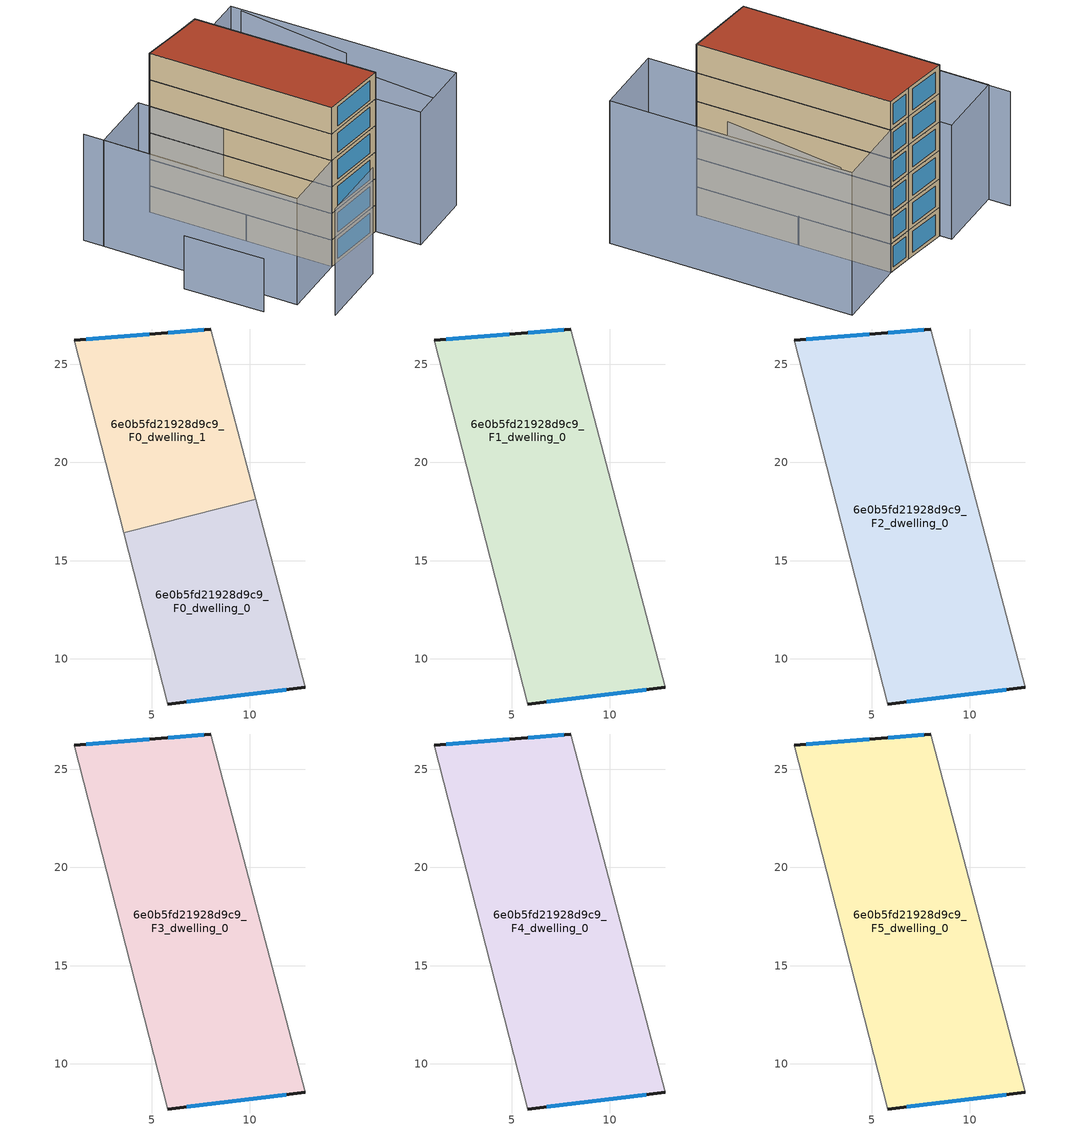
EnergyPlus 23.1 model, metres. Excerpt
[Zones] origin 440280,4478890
6e0b5fd21928d9c9_F0_dwelling_0
 floor ground (EU_floor_Construction): 12.82,8.56 10.29,18.13 3.58,16.41 5.82,7.7 z0
 wall outside (EU_wall_Construction): 12.82,8.56 5.82,7.7 z0:3
 wall adiabatic (EU_wall_Construction): 10.29,18.13 12.82,8.56 / 5.82,7.7 3.58,16.41 z0:3
 wall to 6e0b5fd21928d9c9_F0_dwelling_1 (EU_wall_Construction): 3.58,16.41 10.29,18.13 z0:3
 window (EU_Window_Construction): 11.85,8.44 6.79,7.82 z0.42:2.58
6e0b5fd21928d9c9_F0_dwelling_1
 floor ground (EU_floor_Construction): 10.29,18.13 8.01,26.79 5.49,26.58 1.06,26.22 3.58,16.41 z0
 wall outside (EU_wall_Construction): 1.06,26.22 5.49,26.58 8.01,26.79 z0:3
 wall adiabatic (EU_wall_Construction): 8.01,26.79 10.29,18.13 / 3.58,16.41 1.06,26.22 z0:3
 window (EU_Window_Construction): 1.68,26.27 4.88,26.53 / 5.84,26.61 7.66,26.76 z0.42:2.58
6e0b5fd21928d9c9_F1_dwelling_0
 floor to 6e0b5fd21928d9c9_F0_dwelling_0 (EU_floor_Construction): 12.82,8.56 10.29,18.13 3.58,16.41 5.81,7.7 z3
 floor to 6e0b5fd21928d9c9_F0_dwelling_1 (EU_floor_Construction): 10.29,18.13 8.01,26.79 5.49,26.58 1.06,26.22 3.58,16.41 z3
 wall outside (EU_wall_Construction): 12.82,8.56 5.82,7.7 / 1.06,26.22 5.49,26.58 8.01,26.79 z3:6
 wall adiabatic (EU_wall_Construction): 8.01,26.79 12.82,8.56 / 5.82,7.7 1.06,26.22 z3:6
 window (EU_Window_Construction): 5.84,26.61 7.66,26.76 / 11.85,8.44 6.79,7.82 / 1.68,26.27 4.88,26.53 z3.42:5.58
6e0b5fd21928d9c9_F2_dwelling_0
 floor to 6e0b5fd21928d9c9_F1_dwelling_0 (EU_floor_Construction): 12.82,8.56 8.01,26.79 5.49,26.58 1.06,26.22 5.81,7.7 z6
 wall outside (EU_wall_Construction): 12.82,8.56 5.82,7.7 / 1.06,26.22 5.49,26.58 8.01,26.79 z6:9
 wall adiabatic (EU_wall_Construction): 8.01,26.79 12.82,8.56 / 5.82,7.7 1.06,26.22 z6:9
 window (EU_Window_Construction): 5.84,26.61 7.66,26.76 / 11.85,8.44 6.79,7.82 / 1.68,26.27 4.88,26.53 z6.42:8.58
6e0b5fd21928d9c9_F3_dwelling_0
 floor to 6e0b5fd21928d9c9_F2_dwelling_0 (EU_floor_Construction): 12.82,8.56 8.01,26.79 5.49,26.58 1.06,26.22 5.81,7.7 z9
 wall outside (EU_wall_Construction): 12.82,8.56 5.82,7.7 / 1.06,26.22 5.49,26.58 8.01,26.79 z9:12
 wall adiabatic (EU_wall_Construction): 8.01,26.79 12.82,8.56 / 5.82,7.7 1.06,26.22 z9:12
 window (EU_Window_Construction): 5.84,26.61 7.66,26.76 / 11.85,8.44 6.79,7.82 / 1.68,26.27 4.88,26.53 z9.42:11.58
6e0b5fd21928d9c9_F4_dwelling_0
 floor to 6e0b5fd21928d9c9_F3_dwelling_0 (EU_floor_Construction): 12.82,8.56 8.01,26.79 5.49,26.58 1.06,26.22 5.81,7.7 z12
 wall outside (EU_wall_Construction): 12.82,8.56 5.82,7.7 / 1.06,26.22 5.49,26.58 8.01,26.79 z12:15
 wall adiabatic (EU_wall_Construction): 8.01,26.79 12.82,8.56 / 5.82,7.7 1.06,26.22 z12:15
 window (EU_Window_Construction): 5.84,26.61 7.66,26.76 / 11.85,8.44 6.79,7.82 / 1.68,26.27 4.88,26.53 z12.42:14.58
6e0b5fd21928d9c9_F5_dwelling_0
 floor to 6e0b5fd21928d9c9_F4_dwelling_0 (EU_floor_Construction): 12.82,8.56 8.01,26.79 5.49,26.58 1.06,26.22 5.81,7.7 z15
 wall outside (EU_wall_Construction): 12.82,8.56 5.82,7.7 / 1.06,26.22 5.49,26.58 8.01,26.79 z15:18
 wall adiabatic (EU_wall_Construction): 8.01,26.79 12.82,8.56 / 5.82,7.7 1.06,26.22 z15:18
 window (EU_Window_Construction): 5.84,26.61 7.66,26.76 / 11.85,8.44 6.79,7.82 / 1.68,26.27 4.88,26.53 z15.42:17.58
 roof outside (EU_roof_Construction): 8.01,26.79 12.82,8.56 5.82,7.7 1.06,26.22 5.49,26.58 z18
shading: 0.23,2.25 7.53,4.16 / 20.05,5.68 18.29,15.72 / -6.4,27.69 -3.41,16.12 / 0.77,27.36 5.82,7.7 / 5.82,7.7 -0.86,5.99 / -0.86,5.99 -5.9,25.65 / -5.9,25.65 0.77,27.36 z0:12; 16.47,15.51 15.1,27.38 / 14.01,4.01 8.01,26.79 / 8.01,26.79 14.97,28.62 / 14.97,28.62 20.97,5.84 / 20.97,5.84 14.01,4.01 z0:15; -5.97,15.52 -3.81,7.57 z0:6
[Building]
EU S2 Campaign: North Axis=0; Terrain=City; Solar Distribution=FullExterior
[Site:Location]
Madrid: Latitude=40.5; Longitude=-3.5; Time Zone=1; Elevation=609
[SizingPeriod:WeatherFileDays]
AnnualSizingPeriod: Begin Month=1; Begin Day of Month=1; End Month=12; End Day of Month=31; Day of Week for Start Day=Monday; Use Weather File Daylight Saving Period=No; Use Weather File Rain and Snow Indicators=No
[MATERIAL]
EU_InternalMass_Material: Roughness=MediumRough; Thickness=0.1; Conductivity=1; Density=1800; Specific Heat=900; Thermal Absorptance=0.9; Solar Absorptance=0.7; Visible Absorptance=0.7
[MATERIAL:NOMASS] Roughness=MediumRough; Thermal Absorptance=0.9; Solar Absorptance=0.7; Visible Absorptance=0.7
Name | Thermal Resistance
EU_wall_NoMass | 1.60022
EU_roof_NoMass | 1.57597
EU_floor_NoMass | 0.470652
[WINDOWMATERIAL:SIMPLEGLAZINGSYSTEM]
EU_Window_SimpleGlazing: UFactor=3.28802; Solar Heat Gain Coefficient=0.85; Visible Transmittance=0.85
[CONSTRUCTION]
EU_wall_Construction: EU_wall_NoMass
EU_roof_Construction: EU_roof_NoMass
EU_floor_Construction: EU_floor_NoMass
EU_InternalMass_Construction: EU_InternalMass_Material
EU_Window_Construction: EU_Window_SimpleGlazing
[ZONE] Type=1; Multiplier=1; Ceiling Height=autocalculate; Floor Area=autocalculate; Part of Total Floor Area=Yes
Name | Volume
6e0b5fd21928d9c9_F0_dwelling_0 | 197.334
6e0b5fd21928d9c9_F1_dwelling_0 | 394.664
6e0b5fd21928d9c9_F2_dwelling_0; 6e0b5fd21928d9c9_F3_dwelling_0; 6e0b5fd21928d9c9_F4_dwelling_0; 6e0b5fd21928d9c9_F5_dwelling_0 | 394.666
6e0b5fd21928d9c9_F0_dwelling_1 | 197.341
[INTERNALMASS] Construction=EU_InternalMass_Construction
Name | Zone or ZoneList | Surface Area
6e0b5fd21928d9c9_F0_dwelling_0_EU_InternalMass | 6e0b5fd21928d9c9_F0_dwelling_0 | 65.7779
6e0b5fd21928d9c9_F0_dwelling_1_EU_InternalMass | 6e0b5fd21928d9c9_F0_dwelling_1 | 65.7804
6e0b5fd21928d9c9_F1_dwelling_0_EU_InternalMass | 6e0b5fd21928d9c9_F1_dwelling_0 | 131.555
6e0b5fd21928d9c9_F2_dwelling_0_EU_InternalMass | 6e0b5fd21928d9c9_F2_dwelling_0 | 131.555
6e0b5fd21928d9c9_F3_dwelling_0_EU_InternalMass | 6e0b5fd21928d9c9_F3_dwelling_0 | 131.555
6e0b5fd21928d9c9_F4_dwelling_0_EU_InternalMass | 6e0b5fd21928d9c9_F4_dwelling_0 | 131.555
6e0b5fd21928d9c9_F5_dwelling_0_EU_InternalMass | 6e0b5fd21928d9c9_F5_dwelling_0 | 131.555
[OTHEREQUIPMENT] Fuel Type=Electricity; Design Level Calculation Method=Watts/Area; Power per Zone Floor Area=1; Fraction Latent=0; Fraction Radiant=0; Fraction Lost=0; Carbon Dioxide Generation Rate=0; EndUse Subcategory=EU_Step8_InternalGains
Name | Zone or ZoneList or Space or SpaceList | Schedule
EU_Step8_InternalGain_6e0b5fd21928d9c9_F0_dwelling_0_f000 | 6e0b5fd21928d9c9_F0_dwelling_0 | EU_Step8_GainSchedule_6e0b5fd21928d9c9_F0_dwelling_0_f000
EU_Step8_InternalGain_6e0b5fd21928d9c9_F0_dwelling_1_f000 | 6e0b5fd21928d9c9_F0_dwelling_1 | EU_Step8_GainSchedule_6e0b5fd21928d9c9_F0_dwelling_1_f000
EU_Step8_InternalGain_6e0b5fd21928d9c9_F1_dwelling_0_f000 | 6e0b5fd21928d9c9_F1_dwelling_0 | EU_Step8_GainSchedule_6e0b5fd21928d9c9_F1_dwelling_0_f000
EU_Step8_InternalGain_6e0b5fd21928d9c9_F2_dwelling_0_f000 | 6e0b5fd21928d9c9_F2_dwelling_0 | EU_Step8_GainSchedule_6e0b5fd21928d9c9_F2_dwelling_0_f000
EU_Step8_InternalGain_6e0b5fd21928d9c9_F3_dwelling_0_f000 | 6e0b5fd21928d9c9_F3_dwelling_0 | EU_Step8_GainSchedule_6e0b5fd21928d9c9_F3_dwelling_0_f000
EU_Step8_InternalGain_6e0b5fd21928d9c9_F4_dwelling_0_f000 | 6e0b5fd21928d9c9_F4_dwelling_0 | EU_Step8_GainSchedule_6e0b5fd21928d9c9_F4_dwelling_0_f000
EU_Step8_InternalGain_6e0b5fd21928d9c9_F5_dwelling_0_f000 | 6e0b5fd21928d9c9_F5_dwelling_0 | EU_Step8_GainSchedule_6e0b5fd21928d9c9_F5_dwelling_0_f000
[ZONEVENTILATION:DESIGNFLOWRATE] Schedule=EU_AlwaysOn; Design Flow Rate Calculation Method=AirChanges/Hour; Air Changes per Hour=0.480704; Ventilation Type=Natural; Fan Pressure Rise=0; Fan Total Efficiency=1; Constant Term Coefficient=1; Temperature Term Coefficient=0; Velocity Term Coefficient=0; Velocity Squared Term Coefficient=0; Minimum Indoor Temperature=-100; Maximum Indoor Temperature=100; Delta Temperature=-100; Minimum Outdoor Temperature=-100; Maximum Outdoor Temperature=100; Maximum Wind Speed=40
Name | Zone or ZoneList or Space or SpaceList
EU_ConstantAir_6e0b5fd21928d9c9_F0_dwelling_0 | 6e0b5fd21928d9c9_F0_dwelling_0
EU_ConstantAir_6e0b5fd21928d9c9_F0_dwelling_1 | 6e0b5fd21928d9c9_F0_dwelling_1
EU_ConstantAir_6e0b5fd21928d9c9_F1_dwelling_0 | 6e0b5fd21928d9c9_F1_dwelling_0
EU_ConstantAir_6e0b5fd21928d9c9_F2_dwelling_0 | 6e0b5fd21928d9c9_F2_dwelling_0
EU_ConstantAir_6e0b5fd21928d9c9_F3_dwelling_0 | 6e0b5fd21928d9c9_F3_dwelling_0
EU_ConstantAir_6e0b5fd21928d9c9_F4_dwelling_0 | 6e0b5fd21928d9c9_F4_dwelling_0
EU_ConstantAir_6e0b5fd21928d9c9_F5_dwelling_0 | 6e0b5fd21928d9c9_F5_dwelling_0
[HVACTEMPLATE:THERMOSTAT] Constant Heating Setpoint=20; Constant Cooling Setpoint=50
EU_HeatOnly_6e0b5fd21928d9c9_F0_dwelling_0; EU_HeatOnly_6e0b5fd21928d9c9_F0_dwelling_1; EU_HeatOnly_6e0b5fd21928d9c9_F1_dwelling_0; EU_HeatOnly_6e0b5fd21928d9c9_F2_dwelling_0; EU_HeatOnly_6e0b5fd21928d9c9_F3_dwelling_0; EU_HeatOnly_6e0b5fd21928d9c9_F4_dwelling_0; EU_HeatOnly_6e0b5fd21928d9c9_F5_dwelling_0
[HVACTEMPLATE:ZONE:IDEALLOADSAIRSYSTEM] System Availability Schedule=EU_AlwaysOn; Maximum Heating Supply Air Temperature=50; Minimum Cooling Supply Air Temperature=13; Maximum Heating Supply Air Humidity Ratio=0.0156; Minimum Cooling Supply Air Humidity Ratio=0.0077; Heating Limit=NoLimit; Cooling Limit=NoLimit; Heating Availability Schedule=EU_AlwaysOn; Cooling Availability Schedule=EU_CoolingOff; Dehumidification Control Type=ConstantSensibleHeatRatio; Cooling Sensible Heat Ratio=0.7; Dehumidification Setpoint=60; Humidification Control Type=None; Humidification Setpoint=30; Outdoor Air Method=None; Outdoor Air Flow Rate per Person=0.00944; Outdoor Air Flow Rate per Zone Floor Area=0; Outdoor Air Flow Rate per Zone=0; Demand Controlled Ventilation Type=None; Outdoor Air Economizer Type=NoEconomizer; Heat Recovery Type=None; Sensible Heat Recovery Effectiveness=0.7; Latent Heat Recovery Effectiveness=0.65
Name | Template Thermostat
6e0b5fd21928d9c9_F0_dwelling_0 | EU_HeatOnly_6e0b5fd21928d9c9_F0_dwelling_0
6e0b5fd21928d9c9_F0_dwelling_1 | EU_HeatOnly_6e0b5fd21928d9c9_F0_dwelling_1
6e0b5fd21928d9c9_F1_dwelling_0 | EU_HeatOnly_6e0b5fd21928d9c9_F1_dwelling_0
6e0b5fd21928d9c9_F2_dwelling_0 | EU_HeatOnly_6e0b5fd21928d9c9_F2_dwelling_0
6e0b5fd21928d9c9_F3_dwelling_0 | EU_HeatOnly_6e0b5fd21928d9c9_F3_dwelling_0
6e0b5fd21928d9c9_F4_dwelling_0 | EU_HeatOnly_6e0b5fd21928d9c9_F4_dwelling_0
6e0b5fd21928d9c9_F5_dwelling_0 | EU_HeatOnly_6e0b5fd21928d9c9_F5_dwelling_0
[SIZING:ZONE] Zone Cooling Design Supply Air Temperature Input Method=SupplyAirTemperature; Zone Cooling Design Supply Air Temperature=13; Zone Heating Design Supply Air Temperature Input Method=SupplyAirTemperature; Zone Heating Design Supply Air Temperature=50; Zone Cooling Design Supply Air Humidity Ratio=0.008; Zone Heating Design Supply Air Humidity Ratio=0.008; Cooling Design Air Flow Method=DesignDay; Cooling Design Air Flow Rate=0; Cooling Minimum Air Flow per Zone Floor Area=0.000762; Cooling Minimum Air Flow=0; Cooling Minimum Air Flow Fraction=0.2; Heating Design Air Flow Method=DesignDay; Heating Design Air Flow Rate=0; Heating Maximum Air Flow per Zone Floor Area=0.002032; Heating Maximum Air Flow=0.141576; Heating Maximum Air Flow Fraction=0.3; Account for Dedicated Outdoor Air System=No; Dedicated Outdoor Air System Control Strategy=NeutralSupplyAir; Dedicated Outdoor Air Low Setpoint Temperature for Design=autosize; Dedicated Outdoor Air High Setpoint Temperature for Design=autosize; Zone Load Sizing Method=Sensible Load Only No Latent Load; Zone Latent Cooling Design Supply Air Humidity Ratio Input Method=HumidityRatioDifference; Zone Cooling Design Supply Air Humidity Ratio Difference=0.005; Zone Latent Heating Design Supply Air Humidity Ratio Input Method=HumidityRatioDifference; Zone Humidification Design Supply Air Humidity Ratio Difference=0.005
6e0b5fd21928d9c9_F0_dwelling_0; 6e0b5fd21928d9c9_F0_dwelling_1; 6e0b5fd21928d9c9_F1_dwelling_0; 6e0b5fd21928d9c9_F2_dwelling_0; 6e0b5fd21928d9c9_F3_dwelling_0; 6e0b5fd21928d9c9_F4_dwelling_0; 6e0b5fd21928d9c9_F5_dwelling_0
[SCHEDULE:CONSTANT]
Name | Hourly Value
EU_AlwaysOn | 1
EU_CoolingOff | 0
[SCHEDULE:FILE] Column Number=1; Rows to Skip at Top=0; Number of Hours of Data=8760; Column Separator=Comma; Interpolate to Timestep=No; Minutes per Item=60; Adjust Schedule for Daylight Savings=Yes
Name | File
EU_Step8_GainSchedule_6e0b5fd21928d9c9_F0_dwelling_0_f000 | ../../schedules/6e0b5fd21928d9c9/6e0b5fd21928d9c9_F0_dwelling_0_f000_gain.csv
EU_Step8_GainSchedule_6e0b5fd21928d9c9_F0_dwelling_1_f000 | ../../schedules/6e0b5fd21928d9c9/6e0b5fd21928d9c9_F0_dwelling_1_f000_gain.csv
EU_Step8_GainSchedule_6e0b5fd21928d9c9_F1_dwelling_0_f000 | ../../schedules/6e0b5fd21928d9c9/6e0b5fd21928d9c9_F1_dwelling_0_f000_gain.csv
EU_Step8_GainSchedule_6e0b5fd21928d9c9_F2_dwelling_0_f000 | ../../schedules/6e0b5fd21928d9c9/6e0b5fd21928d9c9_F2_dwelling_0_f000_gain.csv
EU_Step8_GainSchedule_6e0b5fd21928d9c9_F3_dwelling_0_f000 | ../../schedules/6e0b5fd21928d9c9/6e0b5fd21928d9c9_F3_dwelling_0_f000_gain.csv
EU_Step8_GainSchedule_6e0b5fd21928d9c9_F4_dwelling_0_f000 | ../../schedules/6e0b5fd21928d9c9/6e0b5fd21928d9c9_F4_dwelling_0_f000_gain.csv
EU_Step8_GainSchedule_6e0b5fd21928d9c9_F5_dwelling_0_f000 | ../../schedules/6e0b5fd21928d9c9/6e0b5fd21928d9c9_F5_dwelling_0_f000_gain.csv
